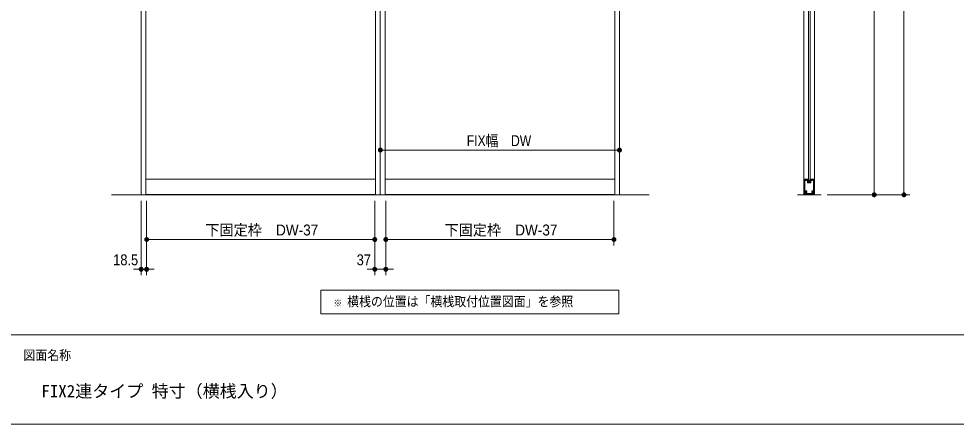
# Model space of a CAD drawing. Units: millimetres, scale not verified. Extents: x -6062 to 6062, y -3045 to 3045.
# Drawn here: x -3918 to -771, y -2770 to -1409 of the extents above; entities that cross this region are included whole.
import ezdxf
from ezdxf.enums import TextEntityAlignment as Align

# ---------------------------------------------------------------- set-up
doc = ezdxf.new("R2010")
doc.units = ezdxf.units.MM
doc.header["$LTSCALE"] = 20
doc.linetypes.add('CHAIN1', pattern=[8, 5, -1, 1, -1])
doc.linetypes.add('DOUBLE_CHAIN1', pattern=[8.8, 5, -1, 0.6, -0.6, 0.6, -1])
for name, color, linetype, lineweight in [('0-0_3一般', 7, 'Continuous', 9), ('0-1_2寸法-3', 7, 'Continuous', 9), ('0-2_2寸法-2', 7, 'Continuous', 9), ('0-3_0', 7, 'Continuous', 9), ('0-4_2寸法-1', 7, 'Continuous', 9), ('0-5_1図面枠', 7, 'Continuous', 9)]:
    doc.layers.add(name, color=color, linetype=linetype, lineweight=lineweight)
doc.styles.add('ＭＳ ゴシック', font='')
doc.styles.add('ＭＳ Ｐゴシック', font='')
doc.styles.get('ＭＳ ゴシック').set_extended_font_data('MS Gothic')
doc.styles.get('ＭＳ Ｐゴシック').set_extended_font_data('MS PGothic')

# ---------------------------------------------------------------- blocks, each defined once
blk = doc.blocks.new('グループ')
at = {"layer": '0-0_3一般', "linetype": 'DOUBLE_CHAIN1'}
for p, q in [((10421.9, -39029.4), (10423.3, -39036)), ((10516.7, -39029.4), (10515.3, -39036)), ((10394.3, -39138), (10394.3, -39144)), ((10400.3, -39144), (10394.3, -39144)), ((10409.5, -39037), (10410.7, -39034.5)), ((10410.1, -39031.9), (10410.7, -39034.5)), ((10420.4, -39042.1), (10423.3, -39036)), ((10518.2, -39042.1), (10515.3, -39036)), ((10528.4, -39031.9), (10527.9, -39034.5)), ((10529, -39037), (10527.9, -39034.5)), ((10538.3, -39144), (10544.3, -39144)), ((10544.3, -39138), (10544.3, -39144))]:
    blk.add_line(p, q, dxfattribs=at)
at = {"layer": '0-0_3一般', "linetype": 'CHAIN1'}
blk.add_line((10469.3, -39000), (10469.3, -39150.4), dxfattribs=at)
at = {"layer": '0-0_3一般'}
for p, q in [((10394.3, -39138), (10394.3, -39082.7)), ((10394.9, -39080.1), (10409.5, -39037)), ((10406.3, -39144), (10400.3, -39144)), ((10420.4, -39042.1), (10406.3, -39084)), ((10406.3, -39127.2), (10406.3, -39084)), ((10406.3, -39144), (10465.5, -39132.4)), ((10411, -39131.1), (10465.5, -39120.4)), ((10527.5, -39131.1), (10473, -39120.4)), ((10532.3, -39144), (10473, -39132.4)), ((10532.3, -39084), (10518.2, -39042.1)), ((10529, -39037), (10543.7, -39080.1)), ((10532.3, -39127.2), (10532.3, -39084)), ((10538.3, -39144), (10532.3, -39144)), ((10544.3, -39082.7), (10544.3, -39138))]:
    blk.add_line(p, q, dxfattribs=at)
for points in [[(10410.1, -39031.9), (10400.5, -38986.5), (10412.3, -38984), (10421.9, -39029.4)], [(10516.7, -39029.4), (10526.3, -38984), (10538, -38986.5), (10528.4, -39031.9)]]:
    blk.add_lwpolyline(points, dxfattribs=at)
for centre, radius, start, end in [((10402.3, -39033.5), 20, 353.33323, 11.94418), ((10536.2, -39033.5), 20, 168.05582, 186.66677), ((10400.3, -39082.7), 6, 167.36114, 180), ((10400.3, -39138), 6, 180, 225), ((10400.3, -39082.7), 6, 154.72228, 167.36114), ((10400.3, -39138), 6, 225, 270), ((10410.3, -39127.2), 4, 180, 230.3825), ((10410.3, -39127.2), 4, 230.3825, 280.76501), ((10402.3, -39033.5), 8, 334.72228, 353.33323), ((10402.3, -39033.5), 8, 353.33323, 11.94418), ((10402.3, -39033.5), 20, 334.72228, 353.33323), ((10469.3, -39140), 20, 95.3825, 100.76501), ((10469.3, -39152), 20, 95.3825, 100.76501), ((10469.3, -39140), 20, 90, 95.3825), ((10469.3, -39152), 20, 90, 95.3825), ((10469.3, -39140), 20, 84.6175, 90), ((10469.3, -39152), 20, 84.6175, 90), ((10469.3, -39140), 20, 79.23499, 84.6175), ((10469.3, -39152), 20, 79.23499, 84.6175), ((10536.2, -39033.5), 20, 186.66677, 205.27772), ((10528.3, -39127.2), 4, 259.23499, 309.6175), ((10536.2, -39033.5), 8, 168.05582, 186.66677), ((10536.2, -39033.5), 8, 186.66677, 205.27772), ((10528.3, -39127.2), 4, 309.6175, 0), ((10538.3, -39138), 6, 270, 315), ((10538.3, -39138), 6, 315, 0), ((10538.3, -39082.7), 6, 12.63886, 25.27772), ((10538.3, -39082.7), 6, 0, 12.63886)]:
    blk.add_arc(centre, radius, start, end, dxfattribs=at)
blk = doc.blocks.new('グループ-2')
at = {"layer": '0-0_3一般'}
for p, q in [((9658.8, 7000), (11258.8, 7000)), ((9669.3, -40000), (11269.3, -40000))]:
    blk.add_line(p, q, dxfattribs=at)
blk = doc.blocks.new('グループ-5')
at = {"layer": '0-0_3一般'}
for p, q in [((10109.3, 6840), (10829.3, 6840)), ((10109.3, -40000), (10109.3, 6840)), ((10829.3, 6840), (10829.3, -40000)), ((10829.3, -40000), (10109.3, -40000))]:
    blk.add_line(p, q, dxfattribs=at)
blk = doc.blocks.new('グループ-6')
at = {"layer": '0-0_3一般', "linetype": 'DOUBLE_CHAIN1'}
for p, q in [((10135.3, -38940), (10129.3, -38940)), ((10129.3, -38946), (10129.3, -38940)), ((10803.3, -38940), (10809.3, -38940)), ((10809.3, -38946), (10809.3, -38940))]:
    blk.add_line(p, q, dxfattribs=at)
at = {"layer": '0-0_3一般'}
for p, q in [((10129.3, -38946), (10129.3, -39990)), ((10385.3, -38940), (10135.3, -38940)), ((10175.3, -39005), (10175.3, -39764)), ((10180.3, -39000), (10180.4, -39000)), ((10355.3, -39000), (10324.1, -39000)), ((10360.3, -38994), (10360.5, -38994)), ((10360.3, -39005), (10360.3, -39190)), ((10384.3, -38950), (10385.3, -38950)), ((10384.3, -39166), (10384.3, -38950)), ((10389.3, -38940), (10389.5, -38940)), ((10389.3, -38946), (10389.3, -38944)), ((10549.3, -38946), (10549.3, -38944)), ((10553.3, -38940), (10803.3, -38940)), ((10554.3, -38950), (10553.3, -38950)), ((10554.3, -38950), (10554.3, -39166)), ((10578.3, -39005), (10578.3, -39190)), ((10614.4, -39000), (10583.3, -39000)), ((10758.1, -39000), (10758.3, -39000)), ((10763.3, -39764), (10763.3, -39005)), ((10809.3, -39990), (10809.3, -38946)), ((10568.3, -39200), (10370.3, -39200)), ((10544.3, -39176), (10394.3, -39176)), ((10169.3, -40000), (10139.3, -40000)), ((10175.3, -39816), (10175.3, -39994)), ((10184.1, -39770), (10181.3, -39770)), ((10184.1, -39810), (10181.3, -39810)), ((10240.3, -39955), (10240.3, -39860.7)), ((10280.3, -39914), (10280.3, -39854.6)), ((10369.3, -39920), (10286.3, -39920)), ((10369.3, -39920), (10369.3, -39916)), ((10564.3, -39910), (10375.3, -39910)), ((10469.3, -39954), (10475.3, -39960)), ((10693.3, -39960), (10475.3, -39960)), ((10569.3, -39920), (10569.3, -39915)), ((10652.3, -39920), (10569.3, -39920)), ((10658.3, -39914), (10658.3, -39854.6)), ((10698.3, -39955), (10698.3, -39860.7)), ((10757.3, -39770), (10754.5, -39770)), ((10754.5, -39810), (10757.3, -39810)), ((10763.3, -39994), (10763.3, -39816)), ((10799.3, -40000), (10769.3, -40000))]:
    blk.add_line(p, q, dxfattribs=at)
blk.add_lwpolyline([(10469.3, -39954), (10463.3, -39960), (10245.3, -39960)], dxfattribs=at)
for centre, radius, start, end in [((10135.3, -38946), 6, 135, 180), ((10135.3, -38946), 6, 90, 135), ((10180.3, -39005), 5, 135, 180), ((10180.3, -39005), 5, 90, 135), ((10180.4, -39005), 5, 46.99104, 90), ((10180.4, -39005), 5, 3.98208, 46.99104), ((10252.3, -39000), 67, 183.98208, 201.88695), ((10252.3, -39000), 67, 201.88695, 219.79182), ((10252.3, -39000), 35, 124.57097, 180), ((10252.3, -39000), 35, 180, 200.85806), ((10252.3, -39000), 35, 200.85806, 221.71611), ((10214.2, -39033.9), 16, 5.85806, 41.71611), ((10252.3, -39000), 35, 69.14194, 124.57097), ((10252.3, -39000), 35, 13.71292, 69.14194), ((10290.3, -39033.9), 16, 138.28389, 174.14194), ((10252.3, -39000), 35, 318.28389, 13.71292), ((10252.3, -39000), 67, 318.28389, 337.15091), ((10252.3, -39000), 67, 337.15091, 356.01792), ((10324.1, -39005), 5, 133.00896, 176.01792), ((10324.1, -39005), 5, 90, 133.00896), ((10355.3, -39005), 5, 45, 90), ((10355.3, -39005), 5, 0, 45), ((10385.3, -38944), 4, 45, 90), ((10385.3, -38946), 4, 270, 315), ((10385.3, -38944), 4, 0, 45), ((10385.3, -38946), 4, 315, 0), ((10553.3, -38944), 4, 135, 180), ((10553.3, -38946), 4, 180, 225), ((10553.3, -38944), 4, 90, 135), ((10553.3, -38946), 4, 225, 270), ((10583.3, -39005), 5, 135, 180), ((10583.3, -39005), 5, 90, 135), ((10614.4, -39005), 5, 46.99104, 90), ((10614.4, -39005), 5, 3.98208, 46.99104), ((10686.3, -39000), 67, 183.98208, 201.88695), ((10686.3, -39000), 67, 201.88695, 219.79182), ((10686.3, -39000), 35, 124.57097, 180), ((10686.3, -39000), 35, 180, 200.85806), ((10686.3, -39000), 35, 200.85806, 221.71611), ((10648.2, -39033.9), 16, 5.85806, 41.71611), ((10686.3, -39000), 35, 69.14194, 124.57097), ((10686.3, -39000), 35, 13.71292, 69.14194), ((10724.3, -39033.9), 16, 138.28389, 174.14194), ((10686.3, -39000), 35, 318.28389, 13.71292), ((10686.3, -39000), 67, 318.28389, 337.15091), ((10686.3, -39000), 67, 337.15091, 356.01792), ((10758.1, -39005), 5, 133.00896, 176.01792), ((10758.1, -39005), 5, 90, 133.00896), ((10758.3, -39005), 5, 45, 90), ((10758.3, -39005), 5, 0, 45), ((10803.3, -38946), 6, 45, 90), ((10803.3, -38946), 6, 0, 45), ((10252.3, -39000), 67, 219.79182, 220.75396), ((10252.3, -39000), 67, 219.79182, 220.75396), ((10252.3, -39000), 67, 220.75396, 221.71611), ((10252.3, -39000), 67, 220.75396, 221.71611), ((10214.2, -39033.9), 16, 221.71611, 275.85806), ((10214.2, -39033.9), 16, 275.85806, 330), ((10214.2, -39033.9), 16, 330, 5.85806), ((10290.3, -39033.9), 16, 174.14194, 210), ((10290.3, -39033.9), 16, 210, 264.14194), ((10290.3, -39033.9), 16, 264.14194, 318.28389), ((10370.3, -39190), 10, 180, 225), ((10370.3, -39190), 10, 225, 270), ((10394.3, -39166), 10, 180, 225), ((10394.3, -39166), 10, 225, 270), ((10544.3, -39166), 10, 270, 315), ((10544.3, -39166), 10, 315, 0), ((10568.3, -39190), 10, 270, 315), ((10568.3, -39190), 10, 315, 0), ((10686.3, -39000), 67, 219.79182, 220.75396), ((10686.3, -39000), 67, 219.79182, 220.75396), ((10686.3, -39000), 67, 220.75396, 221.71611), ((10686.3, -39000), 67, 220.75396, 221.71611), ((10648.2, -39033.9), 16, 221.71611, 275.85806), ((10648.2, -39033.9), 16, 275.85806, 330), ((10648.2, -39033.9), 16, 330, 5.85806), ((10724.3, -39033.9), 16, 174.14194, 210), ((10724.3, -39033.9), 16, 210, 264.14194), ((10724.3, -39033.9), 16, 264.14194, 318.28389), ((10139.3, -39990), 10, 180, 225), ((10139.3, -39990), 10, 225, 270), ((10169.3, -39994), 6, 270, 315), ((10169.3, -39994), 6, 315, 0), ((10181.3, -39764), 6, 180, 225), ((10181.3, -39816), 6, 135, 180), ((10181.3, -39764), 6, 225, 270), ((10181.3, -39816), 6, 90, 135), ((10184.1, -39764), 6, 270, 304.56759), ((10184.1, -39816), 6, 55.43241, 90), ((10184.1, -39764), 6, 304.56759, 339.13518), ((10184.1, -39816), 6, 20.86482, 55.43241), ((10252.3, -39790), 67, 103.70953, 159.13518), ((10252.3, -39790), 67, 200.86482, 228.29494), ((10252.3, -39790), 67, 228.29494, 255.72505), ((10252.3, -39790), 35, 114.14194, 180), ((10252.3, -39790), 35, 180, 245.85806), ((10234.3, -39860.7), 6, 37.86252, 75.72505), ((10252.3, -39790), 67, 48.28389, 103.70953), ((10252.3, -39790), 35, 48.28389, 114.14194), ((10252.3, -39790), 35, 245.85806, 311.71611), ((10234.3, -39860.7), 6, 0, 37.86252), ((10245.3, -39955), 5, 180, 225), ((10245.3, -39955), 5, 225, 270), ((10286.2, -39751.9), 16, 228.28389, 264.14194), ((10286.2, -39828.1), 16, 95.85806, 131.71611), ((10286.3, -39854.6), 6, 148.8795, 180), ((10286.3, -39914), 6, 180, 225), ((10286.3, -39854.6), 6, 117.75899, 148.8795), ((10286.3, -39914), 6, 225, 270), ((10252.3, -39790), 67, 297.75899, 304.73755), ((10286.2, -39751.9), 16, 264.14194, 300), ((10286.2, -39828.1), 16, 60, 95.85806), ((10252.3, -39790), 67, 304.73755, 311.71611), ((10286.2, -39751.9), 16, 300, 354.14194), ((10286.2, -39828.1), 16, 5.85806, 60), ((10286.2, -39751.9), 16, 354.14194, 48.28389), ((10286.2, -39828.1), 16, 311.71611, 5.85806), ((10375.3, -39916), 6, 135, 180), ((10375.3, -39916), 6, 90, 135), ((10564.3, -39915), 5, 45, 90), ((10564.3, -39915), 5, 0, 45), ((10652.3, -39751.9), 16, 131.71611, 185.85806), ((10652.3, -39828.1), 16, 174.14194, 228.28389), ((10652.3, -39751.9), 16, 185.85806, 240), ((10652.3, -39828.1), 16, 120, 174.14194), ((10686.3, -39790), 67, 76.29047, 131.71611), ((10686.3, -39790), 67, 228.28389, 235.26245), ((10652.3, -39751.9), 16, 240, 275.85806), ((10652.3, -39828.1), 16, 84.14194, 120), ((10686.3, -39790), 67, 235.26245, 242.24101), ((10652.3, -39914), 6, 270, 315), ((10652.3, -39751.9), 16, 275.85806, 311.71611), ((10652.3, -39828.1), 16, 48.28389, 84.14194), ((10652.3, -39854.6), 6, 31.1205, 62.24101), ((10652.3, -39914), 6, 315, 0), ((10652.3, -39854.6), 6, 0, 31.1205), ((10686.3, -39790), 35, 65.85806, 131.71611), ((10686.3, -39790), 35, 228.28389, 294.14194), ((10693.3, -39955), 5, 270, 315), ((10693.3, -39955), 5, 315, 0), ((10704.3, -39860.7), 6, 142.13748, 180), ((10704.3, -39860.7), 6, 104.27495, 142.13748), ((10686.3, -39790), 35, 0, 65.85806), ((10686.3, -39790), 35, 294.14194, 0), ((10686.3, -39790), 67, 20.86482, 76.29047), ((10686.3, -39790), 67, 284.27495, 311.70506), ((10686.3, -39790), 67, 311.70506, 339.13518), ((10754.5, -39764), 6, 200.86482, 235.43241), ((10754.5, -39816), 6, 124.56759, 159.13518), ((10754.5, -39764), 6, 235.43241, 270), ((10754.5, -39816), 6, 90, 124.56759), ((10757.3, -39764), 6, 270, 315), ((10757.3, -39816), 6, 45, 90), ((10757.3, -39764), 6, 315, 0), ((10757.3, -39816), 6, 0, 45), ((10769.3, -39994), 6, 180, 225), ((10769.3, -39994), 6, 225, 270), ((10799.3, -39990), 10, 270, 315), ((10799.3, -39990), 10, 315, 0)]:
    blk.add_arc(centre, radius, start, end, dxfattribs=at)
blk = doc.blocks.new('グループ-8')
at = {"layer": '0-0_3一般'}
for p, q in [((10189.3, -40000), (10189.3, -39964)), ((10749.3, -40000), (10189.3, -40000)), ((10749.3, -39900), (10749.3, -40000))]:
    blk.add_line(p, q, dxfattribs=at)
at = {"layer": '0-0_3一般', "linetype": 'CHAIN1'}
blk.add_line((10469.3, -39949.7), (10469.3, -40029.7), dxfattribs=at)
at = {"layer": '0-0_3一般'}
blk.add_lwpolyline([(10749.3, -39900), (10709.3, -39900), (10709.3, -39964), (10189.3, -39964)], dxfattribs=at)
blk = doc.blocks.new('グループ-9')
at = {"layer": '0-0_3一般'}
for p, q in [((10419.3, 5960), (10519.3, 5960)), ((10419.3, -39120), (10419.3, 5960)), ((10519.3, 5960), (10519.3, -39120)), ((10519.3, -39120), (10419.3, -39120))]:
    blk.add_line(p, q, dxfattribs=at)
blk = doc.blocks.new('グループ-11')
at = {"layer": '0-0_3一般'}
for name in ['グループ-2', 'グループ-5', 'グループ-9', 'グループ-6', 'グループ', 'グループ-8']:
    blk.add_blockref(name, (0, 0), dxfattribs=at)
blk = doc.blocks.new('_Dot')
at = {"layer": '0-3_0'}
for p, q in [((-10, 0), (-20, 0)), ((9.78, 2), (-9.78, 2)), ((7.99, 6), (-7.99, 6)), ((9.16, -3.98), (-9.16, -3.98)), ((6, -7.98), (-6, -7.98))]:
    blk.add_line(p, q, dxfattribs=at)
for points in [[(10, 0), (9.92, 1.25), (9.69, 2.49), (9.3, 3.68), (8.76, 4.82), (8.09, 5.88), (7.29, 6.85), (6.37, 7.71), (5.36, 8.44), (4.26, 9.05), (3.09, 9.51), (1.87, 9.82), (0.63, 9.98), (-0.63, 9.98), (-1.87, 9.82), (-3.09, 9.51), (-4.26, 9.05), (-5.36, 8.44), (-6.37, 7.71), (-7.29, 6.85), (-8.09, 5.88), (-8.76, 4.82), (-9.3, 3.68), (-9.69, 2.49), (-9.92, 1.25), (-10, 0), (0, 0)], [(-10, 0), (-9.92, -1.25), (-9.69, -2.49), (-9.3, -3.68), (-8.76, -4.82), (-8.09, -5.88), (-7.29, -6.85), (-6.37, -7.71), (-5.36, -8.44), (-4.26, -9.05), (-3.09, -9.51), (-1.87, -9.82), (-0.63, -9.98), (0.63, -9.98), (1.87, -9.82), (3.09, -9.51), (4.26, -9.05), (5.36, -8.44), (6.37, -7.71), (7.29, -6.85), (8.09, -5.88), (8.76, -4.82), (9.3, -3.68), (9.69, -2.49), (9.92, -1.25), (10, 0), (0, 0)]]:
    blk.add_lwpolyline(points, close=True, dxfattribs=at)
blk = doc.blocks.new('グループ-41')
at = {"layer": '0-0_3一般'}
for p, q in [((-34396.3, 6840), (-18336.3, 6840)), ((-34396.3, -40000), (-34396.3, 6840)), ((-34076.3, -40000), (-34076.3, 6840)), ((-18656.3, 6840), (-18656.3, -40000)), ((-18336.3, 6840), (-18336.3, -40000)), ((-34076.3, 5780), (-18656.3, 5780)), ((-34076.3, -38940), (-18656.3, -38940)), ((-34396.3, -40000), (-18336.3, -40000))]:
    blk.add_line(p, q, dxfattribs=at)
blk = doc.blocks.new('グループ-42')
at = {"layer": '0-0_3一般'}
blk.add_lwpolyline([(-18996.3, 7000), (-18996.3, 6880), (-33736.3, 6880), (-33736.3, 7000)], close=True, dxfattribs=at)
blk = doc.blocks.new('グループ-43')
at = {"layer": '0-0_3一般'}
blk.add_lwpolyline([(-34026.3, -39970), (-34026.3, -40000), (-18706.3, -40000), (-18706.3, -39970)], close=True, dxfattribs=at)
blk = doc.blocks.new('グループ-44')
at = {"layer": '0-0_3一般'}
for p, q in [((-18016.3, -40000), (-18016.3, 6840)), ((-2596.3, 6840), (-2596.3, -40000)), ((-2276.3, 6840), (-2276.3, -40000)), ((-18016.3, 5780), (-2596.3, 5780)), ((-18016.3, -38940), (-2596.3, -38940)), ((-18336.3, -40000), (-2276.3, -40000))]:
    blk.add_line(p, q, dxfattribs=at)
blk.add_lwpolyline([(-18336.3, -40000), (-18336.3, 6840), (-2276.3, 6840)], dxfattribs=at)
blk = doc.blocks.new('グループ-45')
at = {"layer": '0-0_3一般'}
for p, q in [((-17676.3, 7000), (-2936.3, 7000)), ((-17676.3, 6880), (-17676.3, 7000)), ((-2936.3, 7000), (-2936.3, 6880)), ((-2936.3, 6880), (-17676.3, 6880))]:
    blk.add_line(p, q, dxfattribs=at)
blk = doc.blocks.new('グループ-46')
at = {"layer": '0-0_3一般'}
for p, q in [((-2646.3, -39970), (-17966.3, -39970)), ((-17966.3, -39970), (-17966.3, -40000)), ((-17966.3, -40000), (-2646.3, -40000)), ((-2646.3, -40000), (-2646.3, -39970))]:
    blk.add_line(p, q, dxfattribs=at)
blk = doc.blocks.new('グループ-47')
at = {"layer": '0-0_3一般'}
for p, q in [((-36396.3, 7000), (-276.3, 7000)), ((-34396.3, 7000), (-34396.3, -40000)), ((-2276.3, 7000), (-2276.3, -40000)), ((-36396.3, -40000), (-276.3, -40000))]:
    blk.add_line(p, q, dxfattribs=at)
blk = doc.blocks.new('グループ-48')
at = {"layer": '0-0_3一般'}
for p, q in [((-34076.3, -9200), (-18656.3, -9200)), ((-18016.3, -9200), (-2596.3, -9200)), ((-18656.3, -9520), (-34076.3, -9520)), ((-2596.3, -9520), (-18016.3, -9520)), ((-34076.3, -24120), (-18656.3, -24120)), ((-18656.3, -24440), (-34076.3, -24440)), ((-18016.3, -24120), (-2596.3, -24120)), ((-2596.3, -24440), (-18016.3, -24440))]:
    blk.add_line(p, q, dxfattribs=at)
for name in ['グループ-47', 'グループ-42', 'グループ-45', 'グループ-41', 'グループ-44', 'グループ-43', 'グループ-46']:
    blk.add_blockref(name, (0, 0), dxfattribs=at)
blk = doc.blocks.new('グループ-63')
at = {"layer": '0-5_1図面枠'}
blk.add_line((-80000, -49400), (80000, -49400), dxfattribs=at)
blk.add_lwpolyline([(-80000, 55400), (80000, 55400), (80000, -55400), (-80000, -55400)], close=True, dxfattribs=at)
blk = doc.blocks.new('図面枠')
at = {"layer": '0-5_1図面枠'}
blk.add_blockref('グループ-63', (0, 0), dxfattribs=at)
at = {"layer": '0-5_1図面枠', "style": 'ＭＳ ゴシック', "width": 0.9}
blk.add_text('図面名称', height=650.9, dxfattribs=at).set_placement((-42300.1, -51283.9), align=Align.BOTTOM_LEFT)

msp = doc.modelspace()

# ---------------------------------------------------------------- linework, layer by layer
at = {"layer": '0-1_2寸法-3'}
msp.add_lwpolyline([(-2903.5, -2320), (-1903.5, -2320), (-1903.5, -2400), (-2903.5, -2400)], close=True, dxfattribs=at)
at = {"layer": '0-2_2寸法-2'}
for p, q in [((-3507.31, -2020), (-3507.31, -2270)), ((-3488.81, -2020), (-3488.81, -2270)), ((-2722.81, -2020), (-2722.81, -2270)), ((-2685.81, -2020), (-2685.81, -2270)), ((-3520.03, -2250), (-3532.74, -2250)), ((-3488.81, -2250), (-3507.31, -2250)), ((-3476.1, -2250), (-3463.39, -2250)), ((-2735.53, -2250), (-2748.24, -2250)), ((-2722.81, -2250), (-2685.81, -2250)), ((-2673.1, -2250), (-2660.39, -2250))]:
    msp.add_line(p, q, dxfattribs=at)
at = {"layer": '0-4_2寸法-1'}
for p, q in [((-1046.04, -1987.29), (-1046.04, 329.29)), ((-946.04, -1987.29), (-946.04, 337.29)), ((-2704.31, -1830), (-2704.11, -1830)), ((-1914.03, -1850), (-2691.6, -1850)), ((-1901.31, -1830), (-1901.11, -1830)), ((-1204.04, -2000), (-1026.04, -2000)), ((-1026.04, -2000), (-926.04, -2000)), ((-3488.81, -2020), (-3488.81, -2170)), ((-2722.81, -2020), (-2722.81, -2170)), ((-2685.81, -2020), (-2685.81, -2170)), ((-1919.81, -2020), (-1919.81, -2170)), ((-3476.1, -2150), (-2735.53, -2150)), ((-1932.53, -2150), (-2673.1, -2150))]:
    msp.add_line(p, q, dxfattribs=at)

# ---------------------------------------------------------------- block references
at = {"layer": '0-0_3一般', "xscale": 0.05, "yscale": 0.05}
for name in ['グループ-48', 'グループ-11']:
    msp.add_blockref(name, (-1787.5, 0), dxfattribs=at)
at = {"layer": '0-2_2寸法-2', "xscale": 0.6356201, "yscale": 0.6356201}
for p in [(-3507.31, -2250), (-2722.81, -2250)]:
    msp.add_blockref('_Dot', p, dxfattribs=at)
at = {"layer": '0-2_2寸法-2', "xscale": 0.6356201, "yscale": 0.6356201, "rotation": 180}
for p in [(-3488.81, -2250), (-2685.81, -2250)]:
    msp.add_blockref('_Dot', p, dxfattribs=at)
at = {"layer": '0-4_2寸法-1', "xscale": 0.6356201, "yscale": 0.6356201}
for p, rotation in [((-2704.31, -1850), 180), ((-1046.04, -2000), 270), ((-946.04, -2000), 270), ((-3488.81, -2150), 180), ((-2685.81, -2150), 180)]:
    msp.add_blockref('_Dot', p, dxfattribs=dict(at, rotation=rotation))
for p in [(-1901.31, -1850), (-2722.81, -2150), (-1919.81, -2150)]:
    msp.add_blockref('_Dot', p, dxfattribs=at)
at = {"layer": '0-5_1図面枠', "xscale": 0.05, "yscale": 0.05}
msp.add_blockref('図面枠', (-1787.5, 0), dxfattribs=at)

# ---------------------------------------------------------------- texts
at = {"layer": '0-1_2寸法-3', "style": 'ＭＳ ゴシック', "width": 0.9}
for s, height, p in [('※', 23.31, (-2861.52, -2382.25)), ('横桟の位置は「横桟取付位置図面」を参照', 32.55, (-2815.68, -2384.03))]:
    msp.add_text(s, height=height, dxfattribs=at).set_placement(p, align=Align.BOTTOM_LEFT)
at = {"layer": '0-2_2寸法-2', "style": 'ＭＳ Ｐゴシック', "width": 0.9}
for s, height, p in [('18.5', 36.69, (-3601.28, -2247.52)), ('37', 36.66, (-2783.62, -2247.52))]:
    msp.add_text(s, height=height, dxfattribs=at).set_placement(p, align=Align.BOTTOM_LEFT)
at = {"layer": '0-4_2寸法-1', "style": 'ＭＳ Ｐゴシック'}
for s, height, width, p in [('FIX幅\u3000DW', 36.69, 0.85, (-2414.08, -1847.65)), ('下固定枠\u3000DW-37', 36.66, 0.95, (-3291.89, -2147.47)), ('下固定枠\u3000DW-37', 36.66, 0.95, (-2488.89, -2147.47))]:
    msp.add_text(s, height=height, dxfattribs=dict(at, width=width)).set_placement(p, align=Align.BOTTOM_LEFT)
at = {"layer": '0-5_1図面枠', "style": 'ＭＳ ゴシック'}
msp.add_text('FIX2連タイプ 特寸（横桟入り）', height=41.84, dxfattribs=at).set_placement((-3842.46, -2692.37), align=Align.BOTTOM_LEFT)

doc.saveas('drawing.dxf')
